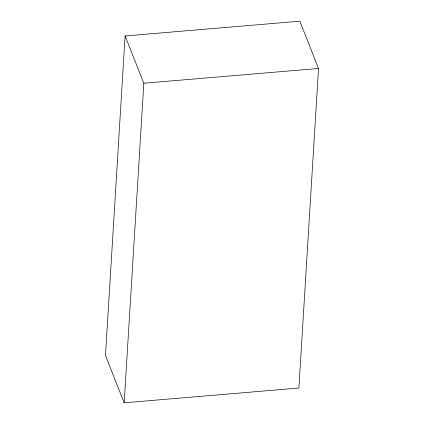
<?xml version="1.0" encoding="UTF-8"?>
<svg xmlns="http://www.w3.org/2000/svg" width="424" height="424" viewBox="0 0 424 424"><rect width="100%" height="100%" fill="white"/><g stroke="black" fill="none" stroke-linecap="round" stroke-linejoin="round"><path stroke-width="0.64" d="M125.112 35.96L105.465 355.529L124.184 402.8L298.888 388.04L318.535 68.471L299.816 21.2L125.112 35.96L143.826 83.231L124.184 402.8M143.826 83.231L318.535 68.471"/></g></svg>
